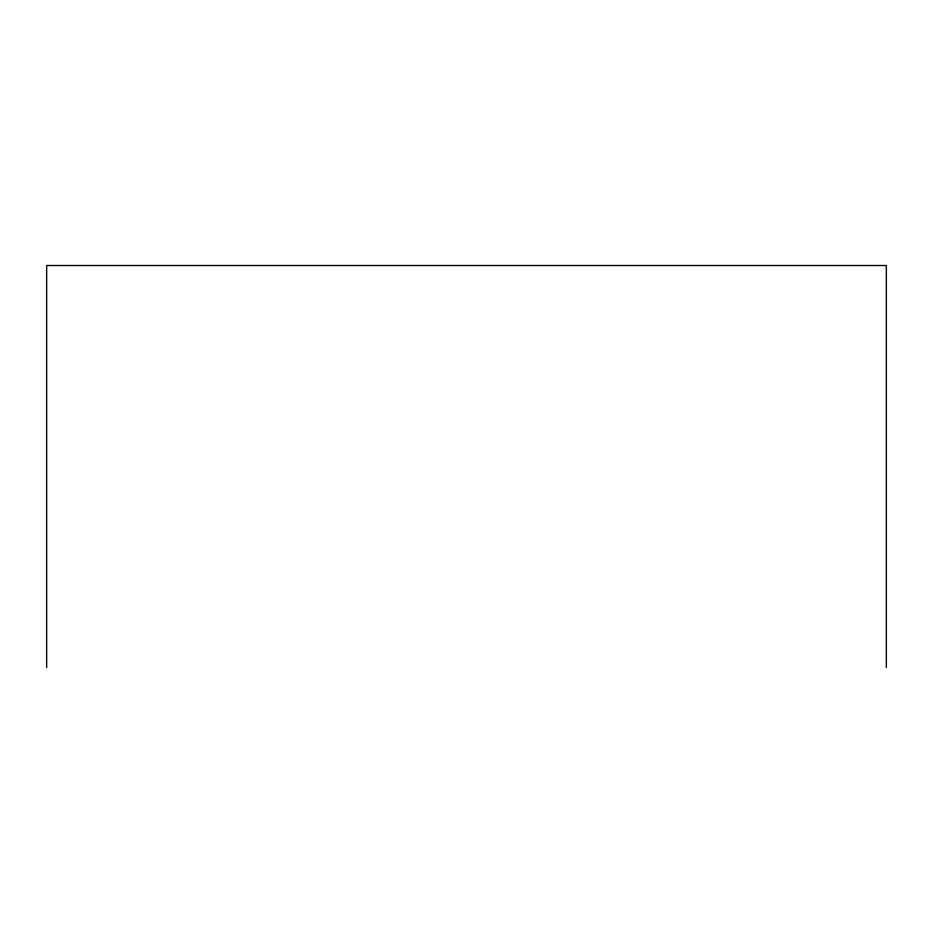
<?xml version="1.0" encoding="UTF-8"?>
<svg xmlns="http://www.w3.org/2000/svg" width="933" height="933" viewBox="0 0 933 933"><rect width="100%" height="100%" fill="white"/><g stroke="black" fill="none" stroke-linecap="round" stroke-linejoin="round"><path stroke-width="1.4" d="M886.35 667.492L886.35 265.508L46.65 265.508L46.65 667.492"/></g></svg>
